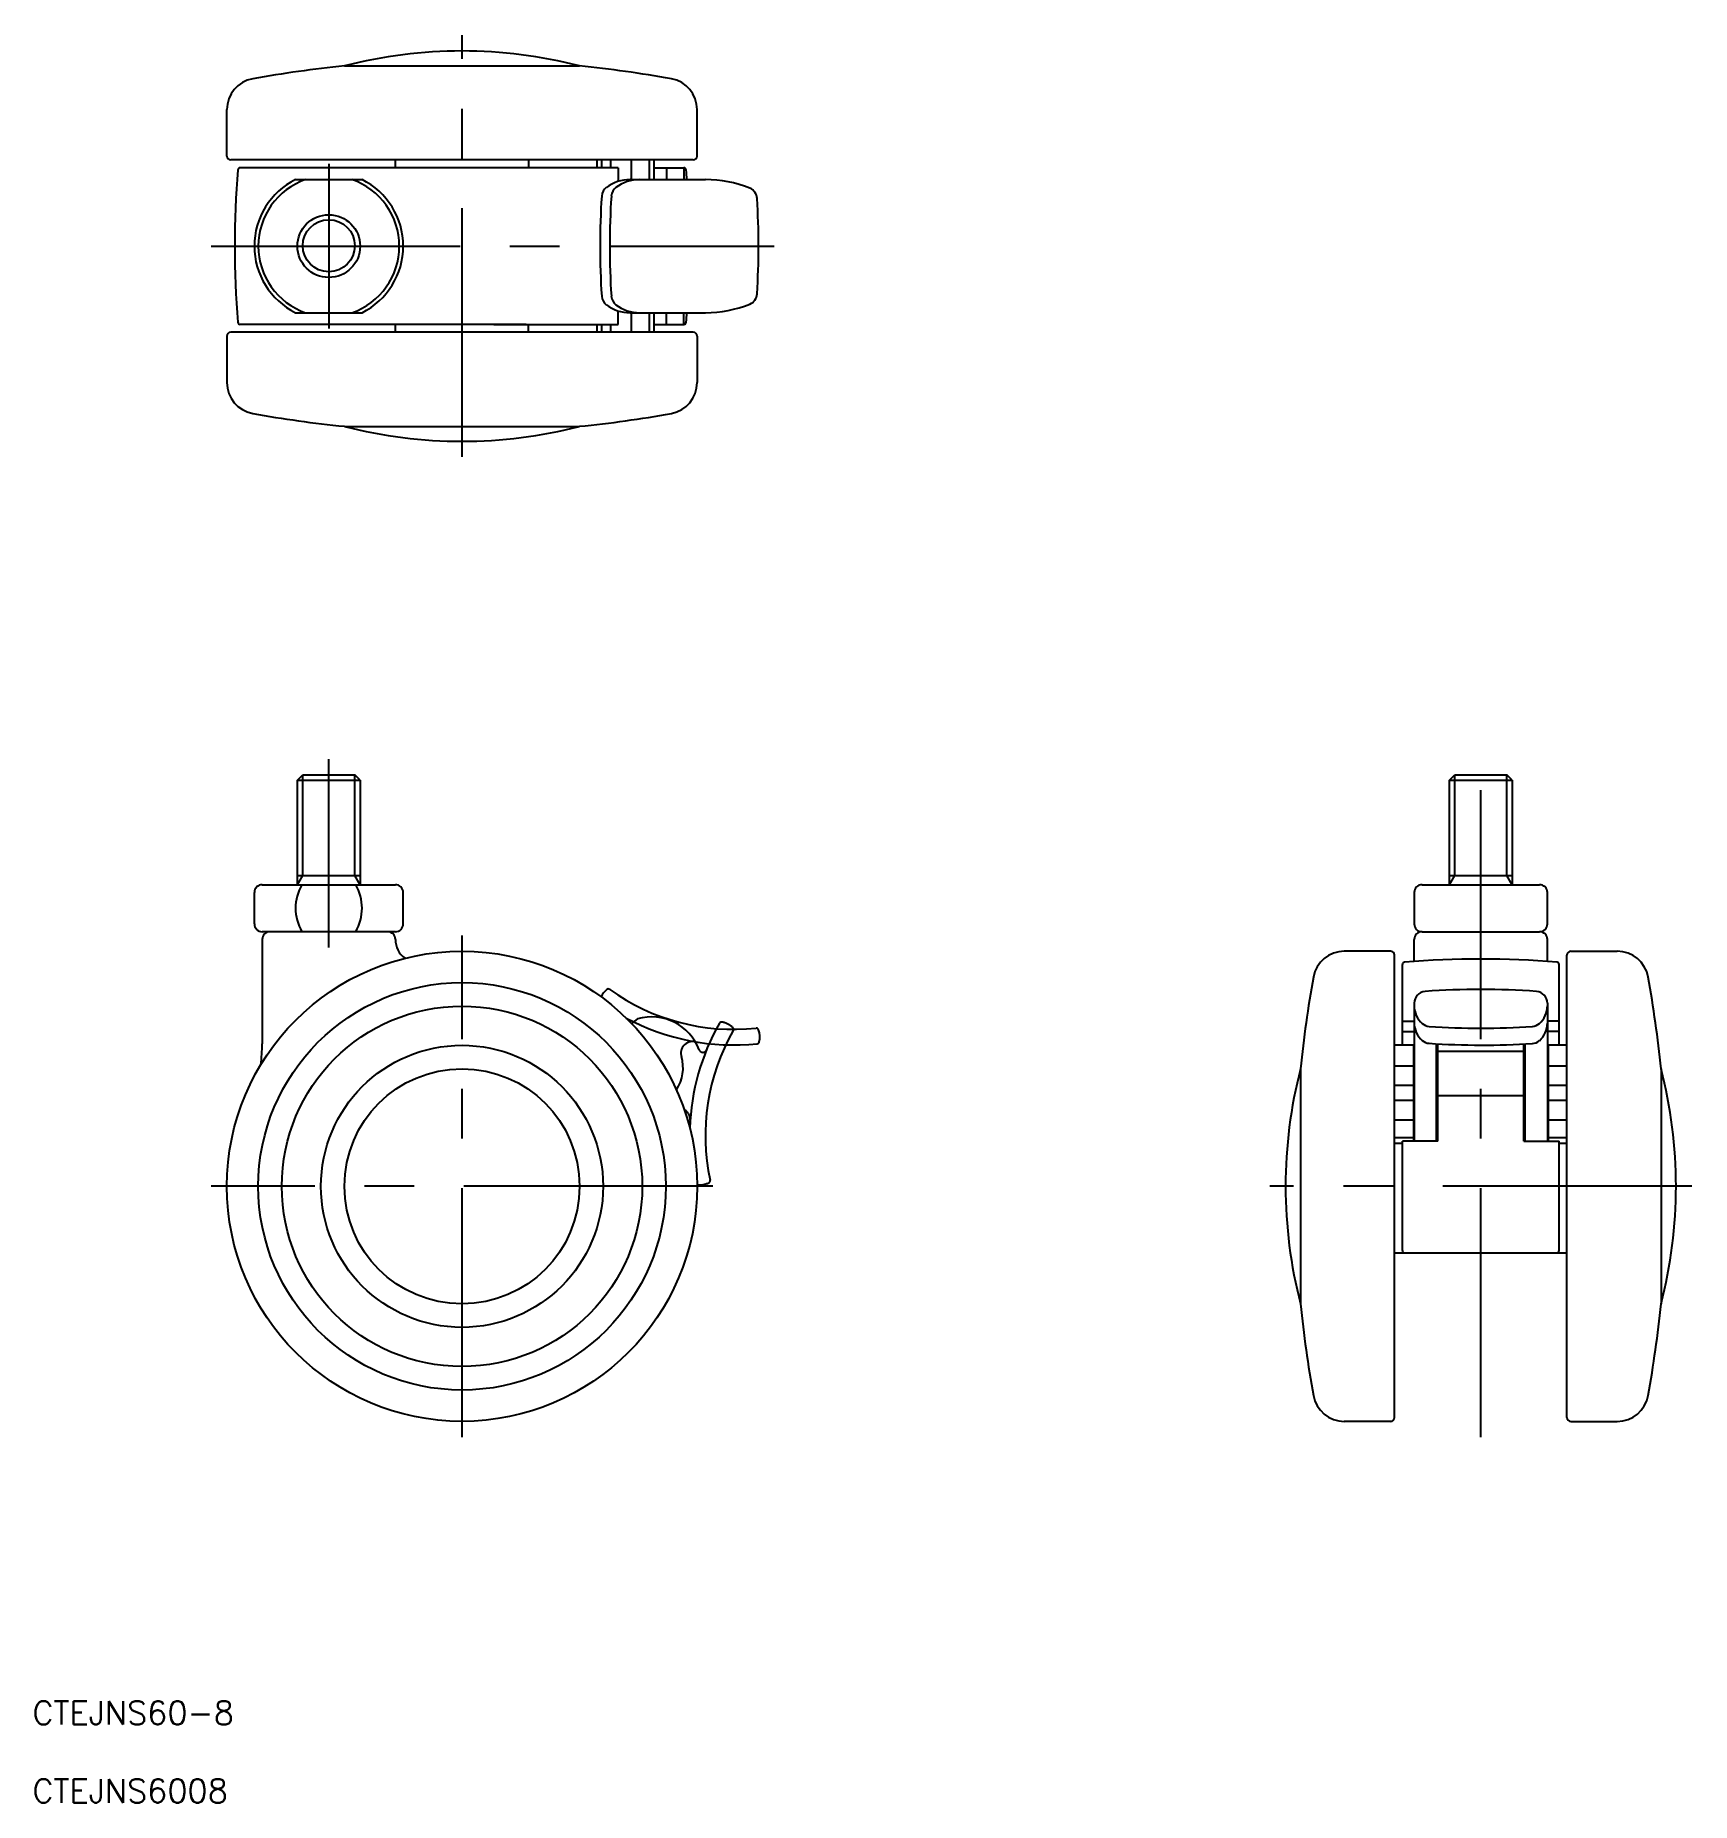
# Model space of a CAD drawing. Extents: x -54 to 157, y -79 to 147.
import ezdxf

# ---------------------------------------------------------------- set-up
doc = ezdxf.new("R2010")
doc.units = 0
doc.linetypes.add('CENTER', pattern=[50.8, 31.75, -6.35, 6.35, -6.35])
doc.linetypes.add('PHANTOM', pattern=[63.5, 31.75, -6.35, 6.35, -6.35, 6.35, -6.35])
doc.layers.get('0').update_dxf_attribs({"linetype": 'CONTINUOUS'})
doc.layers.add('CENTER', color=1, linetype='CENTER')
doc.styles.get("Standard").update_dxf_attribs({"font": 'txt.shx', "height": 3, "bigfont": 'bigfont.shx'})

msp = doc.modelspace()

# ---------------------------------------------------------------- linework, layer by layer
at = {"color": 7, "linetype": 'CONTINUOUS'}
for p, q in [((-15, 143), (15, 143)), ((-30, 131.5), (-30, 137.42)), ((30, 131.5), (30, 137.42)), ((29.5, 131), (-29.5, 131)), ((-8.5, 130), (-8.5, 131)), ((8.5, 131), (8.5, 130)), ((17.26, 130), (17.26, 131)), ((17.84, 130), (17.84, 131)), ((18.97, 130), (18.97, 131)), ((21.61, 128.5), (21.61, 131)), ((23.91, 128.5), (23.91, 131)), ((24.53, 128.5), (24.53, 131)), ((-18.06, 130), (-28.31, 130)), ((8.2, 130), (-18.06, 130)), ((19.91, 130), (4.24, 130)), ((19.91, 130), (19.91, 128.26)), ((24.53, 130), (28.32, 130)), ((26.1, 130), (26.1, 128.5)), ((28.32, 130), (28.32, 128.5)), ((-21.24, 128.5), (-12.76, 128.5)), ((21.44, 128.5), (31.06, 128.5)), ((-21.24, 111.5), (-12.76, 111.5)), ((19.91, 110), (19.91, 111.74)), ((21.44, 111.5), (31.06, 111.5)), ((21.61, 109), (21.61, 111.5)), ((23.91, 109), (23.91, 111.5)), ((24.53, 109), (24.53, 111.5)), ((26.1, 110), (26.1, 111.5)), ((28.32, 110), (28.32, 111.5)), ((-30, 108.5), (-30, 102.58)), ((29.5, 109), (-29.5, 109)), ((-18.06, 110), (-28.31, 110)), ((8.2, 110), (-18.06, 110)), ((-8.5, 109), (-8.5, 110)), ((4.08, 110), (19.91, 110)), ((8.5, 109), (8.5, 110)), ((17.26, 109), (17.26, 110)), ((17.84, 109), (17.84, 110)), ((18.97, 109), (18.97, 110)), ((24.53, 110), (28.32, 110)), ((30, 108.5), (30, 102.58)), ((-15, 97), (15, 97)), ((-21, 51.82), (-20.32, 52.5)), ((-20.32, 52.5), (-13.68, 52.5)), ((-13, 51.82), (-13.68, 52.5)), ((126, 51.82), (126.68, 52.5)), ((126.68, 52.5), (133.32, 52.5)), ((134, 51.82), (133.32, 52.5)), ((-21, 51.82), (-13, 51.82)), ((-21, 38.5), (-21, 51.82)), ((-13, 51.82), (-13, 38.5)), ((126, 51.82), (134, 51.82)), ((126, 38.5), (126, 51.82)), ((134, 51.82), (134, 38.5)), ((-25.5, 38.5), (-8.5, 38.5)), ((-21, 39.67), (-13, 39.67)), ((122.5, 38.5), (137.5, 38.5)), ((126, 39.67), (134, 39.67)), ((-26.5, 33.5), (-26.5, 37.5)), ((-7.5, 33.5), (-7.5, 37.5)), ((121.5, 37.5), (121.5, 33.5)), ((138.5, 33.5), (138.5, 37.5)), ((-8.5, 32.5), (-25.5, 32.5)), ((122.5, 32.5), (137.5, 32.5)), ((-25.5, 31.5), (-25.5, 18.19)), ((-8.5, 31.5), (-8.5, 31.52)), ((118.5, 30), (112.58, 30)), ((119, -29.5), (119, 29.5)), ((121.5, 28.7), (121.5, 31.5)), ((138.5, 28.7), (138.5, 31.5)), ((141, -29.5), (141, 29.5)), ((141.5, 30), (147.42, 30)), ((120, 18.06), (120, 28.31)), ((140, 18.06), (140, 28.31)), ((121.5, 23.38), (121.5, 5.78)), ((138.5, 23.38), (138.5, 5.78)), ((120, 21.08), (121.5, 21.08)), ((140, 21.08), (138.5, 21.08)), ((119, 18.06), (121.4, 18.06)), ((120, 19.77), (121.5, 19.77)), ((121.4, 18.06), (121.4, 5.78)), ((124.35, 5.78), (124.35, 18.2)), ((124.5, 5.78), (124.5, 18.19)), ((135.5, 5.78), (135.5, 18.16)), ((135.65, 5.78), (135.65, 18.16)), ((140, 19.77), (138.5, 19.77)), ((138.6, 18.06), (138.6, 5.78)), ((138.6, 18.06), (141, 18.06)), ((124.5, 17.24), (135.5, 17.24)), ((107, 15), (107, -15)), ((119, 15.36), (121.4, 15.36)), ((138.6, 15.36), (141, 15.36)), ((153, 15), (153, -15)), ((119, 12.92), (121.4, 12.92)), ((124.5, 11.6), (135.5, 11.6)), ((138.6, 12.92), (141, 12.92)), ((119, 11.01), (121.4, 11.01)), ((138.6, 11.01), (141, 11.01)), ((119, 8.5), (120, 8.5)), ((119, 8.48), (121.4, 8.48)), ((138.6, 8.48), (141, 8.48)), ((140, 8.5), (141, 8.5)), ((119, 6.25), (121.4, 6.25)), ((119, 5.5), (120, 5.5)), ((120, -8.2), (120, 5.78)), ((124.5, 5.78), (120, 5.78)), ((135.5, 5.78), (140, 5.78)), ((138.6, 6.25), (141, 6.25)), ((140, -8.2), (140, 5.78)), ((140, 5.5), (141, 5.5)), ((119, -8.5), (141, -8.5)), ((118.5, -30), (112.58, -30)), ((141.5, -30), (147.42, -30))]:
    msp.add_line(p, q, dxfattribs=at)
at = {"color": 3, "linetype": 'CONTINUOUS'}
for p, q in [((-20.32, 39.67), (-20.32, 52.5)), ((-13.68, 39.67), (-13.68, 52.5)), ((126.68, 39.67), (126.68, 52.5)), ((133.32, 39.67), (133.32, 52.5)), ((-21, 38.5), (-20.32, 39.67)), ((-13, 38.5), (-13.68, 39.67)), ((126, 38.5), (126.68, 39.67)), ((134, 38.5), (133.32, 39.67))]:
    msp.add_line(p, q, dxfattribs=at)
at = {"color": 3, "linetype": 'PHANTOM'}
msp.add_line((22.38, 21.36), (21.62, 20.8), dxfattribs=at)
at = {"color": 7, "linetype": 'CONTINUOUS'}
for centre, radius in [((-17, 120), 4), ((0, 0), 30), ((0, 0), 26), ((0, 0), 23), ((0, 0), 18), ((0, 0), 15)]:
    msp.add_circle(centre, radius, dxfattribs=at)
at = {"color": 3, "linetype": 'CONTINUOUS'}
msp.add_circle((-17, 120.05), 3.32, dxfattribs=at)
at = {"color": 7, "linetype": 'CONTINUOUS'}
for centre, radius, start, end in [((0, 84.91), 60, 75.5225, 104.4775), ((0, -6.25), 150, 95.7392, 100.2581), ((0, -6.25), 150, 79.7419, 84.2608), ((-26, 137.42), 4, 100.2581, 180), ((26, 137.42), 4, 360, 79.7419), ((-29.5, 131.5), 0.5, 180, 270), ((29.5, 131.5), 0.5, 270, 360), ((91, 120), 120, 175.3519, 184.6481), ((-28.31, 129.7), 0.3, 90, 175.3519), ((28.31, 129.7), 0.3, 4.6481, 90), ((-91, 120), 120, 4.0619, 4.6481), ((-17, 120), 9.5, 116.5254, 243.4746), ((-17, 120), 9, 109.1881, 250.8119), ((-17, 120), 9, 289.1881, 70.8119), ((-17, 120), 9.5, 296.5254, 63.4746), ((117.62, 120), 100, 176.3395, 183.6605), ((19.32, 126.29), 1.5, 127.1788, 176.3395), ((21.44, 123.5), 5, 90, 127.1788), ((118.85, 120), 100, 176.3395, 183.6605), ((20.55, 126.29), 1.5, 127.1788, 176.3395), ((22.66, 123.5), 5, 90, 127.1788), ((31.06, 113.5), 15, 67.8003, 90), ((36.16, 126), 1.5, 3.4918, 67.8003), ((-62.16, 120), 100, 356.5082, 3.4918), ((19.32, 113.71), 1.5, 183.6605, 232.8212), ((20.55, 113.71), 1.5, 183.6605, 232.8212), ((36.16, 114), 1.5, 292.1997, 356.5082), ((21.44, 116.5), 5, 232.8212, 270), ((22.66, 116.5), 5, 232.8212, 270), ((-91, 120), 120, 355.3519, 355.9381), ((31.06, 126.5), 15, 270, 292.1997), ((-29.5, 108.5), 0.5, 90, 180), ((-28.31, 110.3), 0.3, 184.6481, 270), ((28.31, 110.3), 0.3, 270, 355.3519), ((29.5, 108.5), 0.5, 360, 90), ((-26, 102.58), 4, 180, 259.7419), ((26, 102.58), 4, 280.2581, 360), ((0, 246.25), 150, 259.7419, 264.2608), ((0, 155.09), 60, 255.5225, 284.4775), ((0, 246.25), 150, 275.7392, 280.2581), ((-25.5, 37.5), 1, 90, 180), ((-15.24, 35.5), 6, 150, 210), ((-18.76, 35.5), 6, 330, 30), ((-8.5, 37.5), 1, 360, 90), ((122.5, 37.5), 1, 90, 180), ((137.5, 37.5), 1, 0, 90), ((-25.5, 33.5), 1, 180, 270), ((-24.5, 31.5), 1, 90, 180), ((-9.5, 31.5), 1, 360, 90), ((-8.5, 33.5), 1, 270, 360), ((122.5, 33.5), 1, 180, 270), ((122.5, 31.5), 1, 90, 180), ((137.5, 33.5), 1, 270, 360), ((137.5, 31.5), 1, 360, 90), ((-5.5, 31.52), 3, 180, 233.7417), ((112.58, 26), 4, 90, 169.7419), ((118.5, 29.5), 0.5, 360, 90), ((141.5, 29.5), 0.5, 90, 180), ((147.42, 26), 4, 10.2581, 90), ((120.3, 28.31), 0.3, 94.6481, 180), ((130, -91), 120, 85.3519, 94.6481), ((139.7, 28.31), 0.3, 0, 85.3519), ((20.47, 22.88), 3, 131.9144, 154.4634), ((18.67, 24.89), 0.3, 54.2204, 131.9144), ((34.63, 47.04), 27, 234.2204, 276.1554), ((256.25, 0), 150, 169.7419, 174.2608), ((123, 23.38), 1.5, 94.0752, 180), ((130, -74.87), 100, 85.9248, 94.0752), ((137, 23.38), 1.5, 0, 85.9248), ((3.75, 0), 150, 5.7392, 10.2581), ((124.5, 23.04), 3, 180, 228.853), ((135.5, 23.04), 3, 311.147, 360), ((34.63, 47.04), 29, 241.8503, 276.0218), ((124.5, 20.88), 3, 180, 228.9281), ((123.51, 21.91), 1.5, 228.853, 266.2239), ((130, 120.19), 100, 266.2239, 273.7761), ((136.49, 21.91), 1.5, 273.7761, 311.147), ((135.5, 20.84), 3, 311.2222, 360), ((-45.5, 18.19), 20, 352.3071, 360), ((29.43, 16.98), 1.5, 80.1867, 196.6548), ((37.56, 19.89), 0.3, 18.4614, 96.1554), ((37.64, 18.5), 0.3, 276.0218, 348.3757), ((35, 19.04), 3, 348.3757, 18.4614), ((123.51, 19.75), 1.5, 228.9281, 266.0575), ((130.29, 118.02), 100, 266.0575, 273.6097), ((136.49, 19.72), 1.5, 273.6097, 311.2222), ((23.21, 15.12), 5, 326.0101, 16.6548), ((165.09, 0), 60, 165.5225, 194.4775), ((94.91, 0), 60, 345.5225, 14.4775), ((120.3, -8.2), 0.3, 180, 270), ((139.7, -8.2), 0.3, 270, 360), ((256.25, 0), 150, 185.7392, 190.2581), ((3.75, 0), 150, 349.7419, 354.2608), ((112.58, -26), 4, 190.2581, 270), ((147.42, -26), 4, 270, 349.7419), ((118.5, -29.5), 0.5, 270, 360), ((141.5, -29.5), 0.5, 180, 270)]:
    msp.add_arc(centre, radius, start, end, dxfattribs=at)
at = {"color": 3, "linetype": 'PHANTOM'}
for centre, radius, start, end in [((24.18, 15.12), 6.5, 20.7444, 106.0517), ((58.05, 6.47), 29, 150.3539, 178.118), ((33.11, 20.67), 0.3, 78, 150.3539), ((32.55, 18.03), 3, 47.9144, 78), ((58.05, 6.47), 27, 150.2204, 192.1554), ((34.36, 20.03), 0.3, 330.2204, 47.9144), ((30.73, 17.6), 0.5, 200.7444, 337.8503), ((27.62, 8.5), 1.5, 356.1867, 60.7872), ((30.24, 3.18), 3, 265.3055, 294.4614), ((31.36, 0.72), 0.3, 294.4614, 12.1554)]:
    msp.add_arc(centre, radius, start, end, dxfattribs=at)
at = {"layer": 'CENTER', "color": 1, "linetype": 'CENTER'}
for p, q in [((0, 93.09), (0, 146.91)), ((-17, 130.5), (-17, 109.5)), ((-32, 120), (39.84, 120)), ((-17, 30.5), (-17, 54.5)), ((130, -32), (130, 54.5)), ((0, -32), (0, 32)), ((32, 0), (-32, 0)), ((156.91, 0), (103.09, 0))]:
    msp.add_line(p, q, dxfattribs=at)

# ---------------------------------------------------------------- texts
at = {"color": 7, "linetype": 'CONTINUOUS'}
for s, p in [('CTEJNS60-8', (-54.83, -68.71)), ('CTEJNS6008', (-54.83, -78.67))]:
    msp.add_text(s, height=3, dxfattribs=at).set_placement(p)

doc.saveas('drawing.dxf')
